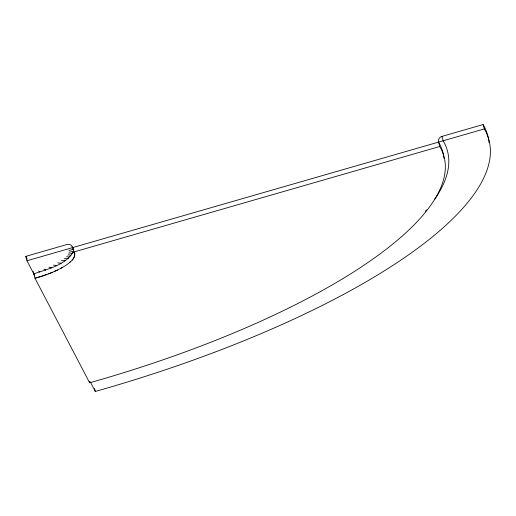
<?xml version="1.0" encoding="UTF-8"?>
<svg xmlns="http://www.w3.org/2000/svg" width="516" height="516" viewBox="0 0 516 516"><rect width="100%" height="100%" fill="white"/><g stroke="black" fill="none" stroke-linecap="round" stroke-linejoin="round"><path stroke-width="0.77" d="M33.475 272.654L34.972 278.227C45.898 275.189 56.734 271.281 66.287 265.076C69.886 262.309 75.001 259.064 74.73 253.917M73.859 257.858L74.478 256.323M33.804 273.835C47.814 268.978 65.867 265.224 73.569 251.273L68.963 252.253M72.143 260.174L73.124 258.864M69.608 262.599L70.66 261.599M60.346 268.552L62.262 267.552M54.709 271.293L57.624 269.978M48.517 273.848L52.471 272.3M41.802 276.202L46.904 274.473M41.041 276.46L34.972 278.227L89.649 382.788A421.869 127.562 -14.9 0 0 439.722 146.505L438.555 142.113A4.767 4.534 -27.6 0 1 441.96 136.398L483.118 124.537A469.541 141.977 -14.9 0 1 489.033 142.564M34.83 275.796L26.967 260.761L25.8 256.368L66.957 244.507A4.767 4.534 -27.6 0 1 72.698 247.577L73.562 249.312L68.938 250.473M26.967 260.761L484.285 128.929L483.118 124.537M439.722 146.505L73.872 251.976L72.698 247.577M68.202 254.201L72.717 253.433A4.767 4.347 30.2 0 0 72.524 252.866M66.661 256.291L71.002 255.755M64.377 258.464L68.454 258.187A4.767 3.818 50 0 0 68.267 257.619M61.404 260.69L65.119 260.683A4.767 3.425 56 0 0 64.939 260.109M57.792 262.915L61.069 263.173M53.619 265.095L56.405 265.611M48.962 267.185L51.226 267.939A4.767 1.896 67.2 0 0 51.052 267.359M43.924 269.146L45.653 270.113A4.767 1.355 69.7 0 0 45.485 269.533M38.61 270.939L39.809 272.087A4.767 0.819 71.9 0 0 39.642 271.506M25.8 256.368L27.245 259.135M90.248 381.776L95.312 391.463A469.541 141.977 -14.9 0 0 484.285 128.929M74.73 253.704L73.872 251.976L74.73 253.724L74.743 255.665M33.127 271.461L33.301 272.055M441.96 136.398L443.128 140.797A426.635 129 -14.9 0 1 434.569 199.421M94.538 388.535L95.312 391.463M89.262 381.324L89.649 382.788M71.898 246.88A4.767 4.541 -5.7 0 1 72.762 247.719M426.468 209.889A426.635 129 -14.9 0 1 425.403 211.134M438.555 142.113A421.869 127.562 -14.9 0 1 443.966 158.322"/></g></svg>
